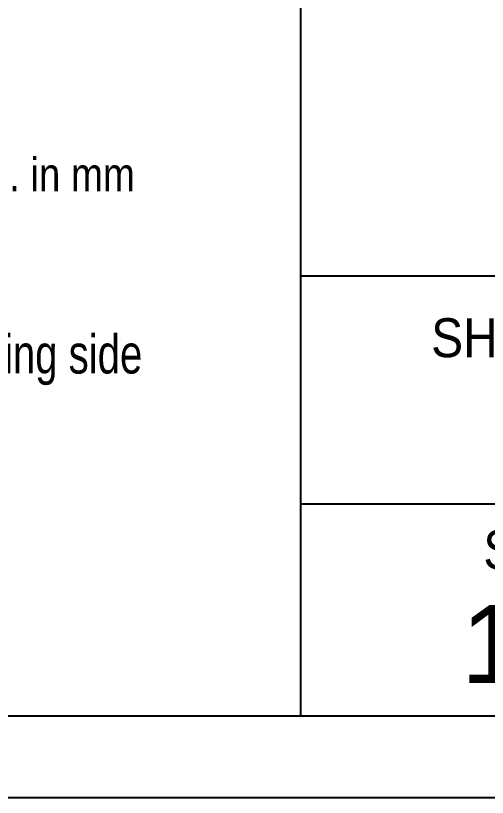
# Model space of a CAD drawing. Header units: millimetres. Extents: x 0 to 420, y 0 to 297.
# Drawn here: x 207.53 to 236.44, y 0 to 47.95 of the extents above; entities that cross this region are included whole.
import ezdxf

# ---------------------------------------------------------------- set-up
doc = ezdxf.new("R2010")
doc.units = ezdxf.units.MM
doc.styles.add('ARIAL', font='ARIAL.TTF', dxfattribs={"height": 0.2})
doc.styles.add('Arial Narrow', font='ARIALN.TTF', dxfattribs={"height": 0.2})

# ---------------------------------------------------------------- blocks, each defined once
blk = doc.blocks.new('Unknown-43744247-1168')
at = {"color": 5, "linetype": 'Continuous'}
for p, q in [((5, 5), (415, 5)), ((0, 0), (420, 0))]:
    blk.add_line(p, q, dxfattribs=at)
blk = doc.blocks.new('0_TCM_4503_AIVD_AD_TITLE_BLOCK-43744247-2020')
at = {"color": 4, "linetype": 'Continuous'}
blk.add_line((225, 114), (225, 5), dxfattribs=at)
at = {"color": 7, "linetype": 'Continuous'}
for p, q in [((225, 32), (415, 32)), ((225, 18), (415, 18)), ((225, 5), (415, 5))]:
    blk.add_line(p, q, dxfattribs=at)
at = {"color": 7, "linetype": 'Continuous', "style": 'ARIAL', "width": 0.88}
for s, p in [('SHEET SIZE', (233, 27)), ('SCALE:', (236.197, 13.997))]:
    blk.add_text(s, height=2.3877, dxfattribs=at).set_placement(p)
at = {"color": 7, "style": 'ARIAL'}
blk.add_text('1:10', height=4.7754, dxfattribs=at).set_placement((234.832, 7.016))
blk = doc.blocks.new('0_TCM_4503_AIVD_AD_NOTE_BLOCK-43744247-2023')
at = {"color": 7, "linetype": 'Continuous', "style": 'Arial Narrow'}
blk.add_text('all masking meas. in mm', height=2.05103, dxfattribs=at).set_placement((188.986, 37.183))
at = {"color": 7, "linetype": 'Continuous', "style": 'Arial Narrow', "width": 0.9}
blk.add_text('denotes masking side', height=2.38607, dxfattribs=at).set_placement((191.5, 26))

msp = doc.modelspace()

# ---------------------------------------------------------------- block references
for name in ['Unknown-43744247-1168', '0_TCM_4503_AIVD_AD_TITLE_BLOCK-43744247-2020', '0_TCM_4503_AIVD_AD_NOTE_BLOCK-43744247-2023']:
    msp.add_blockref(name, (0, 0))

doc.saveas('drawing.dxf')
